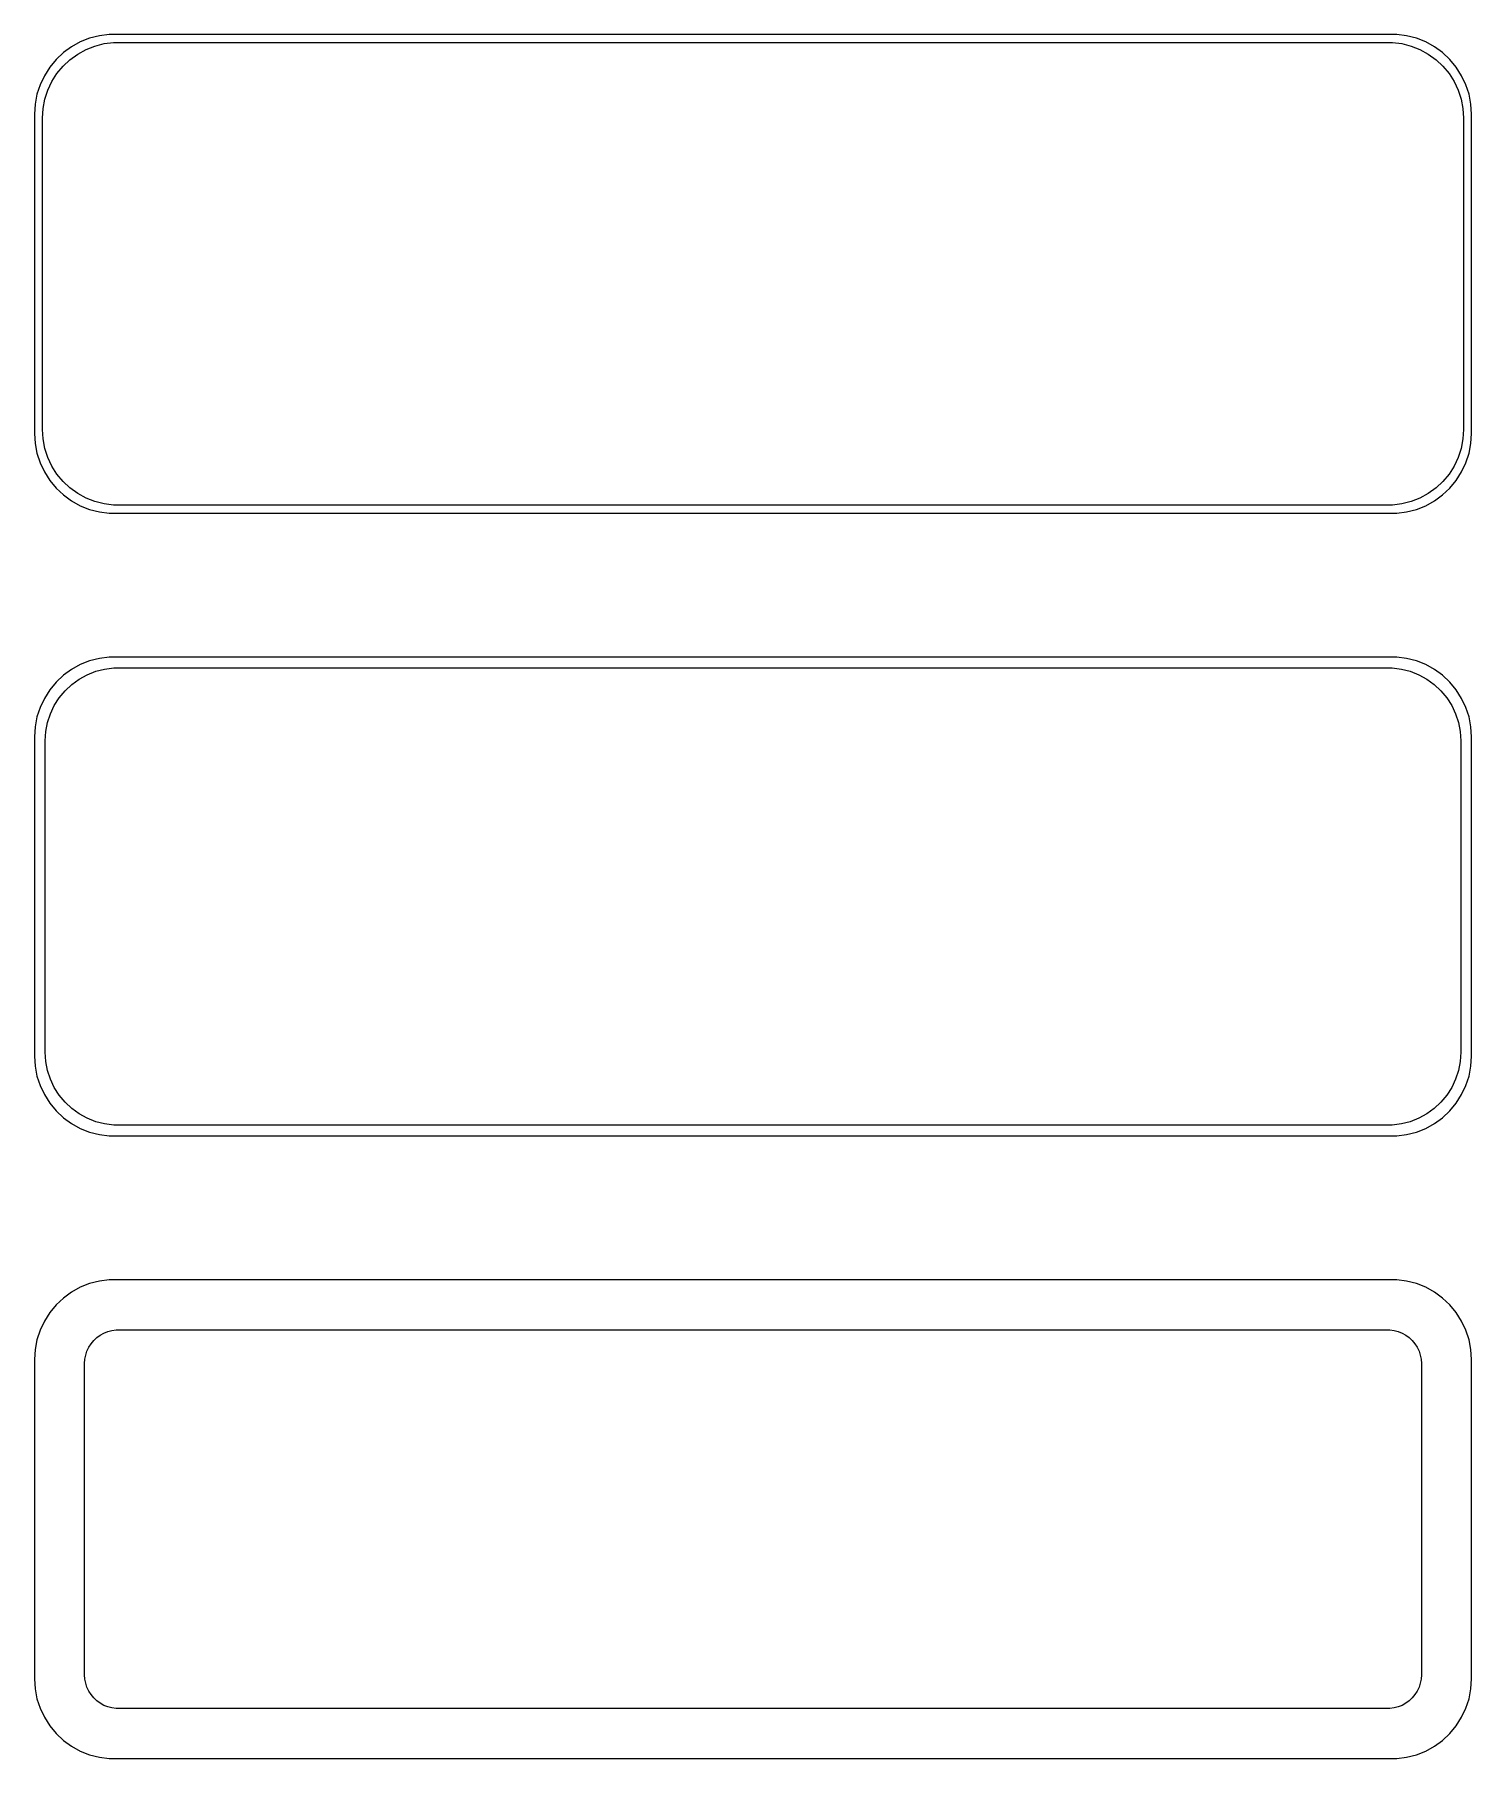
# Model space of a CAD drawing. Header units: metres. Extents: x -45 to 45, y 102 to 210.
import ezdxf

# ---------------------------------------------------------------- set-up
doc = ezdxf.new("R2010")
doc.units = ezdxf.units.M

msp = doc.modelspace()

# ---------------------------------------------------------------- linework, layer by layer
for p, q in [((-42.1289, 209.524), (-42.6791, 209.222)), ((-41.5451, 209.755), (-42.1289, 209.524)), ((-40.9369, 209.911), (-41.5451, 209.755)), ((-40.3139, 209.99), (-40.9369, 209.911)), ((-40.6401, 209.416), (-40.0482, 209.491)), ((40.3139, 209.99), (-40.3139, 209.99)), ((-40.0482, 209.491), (40.0482, 209.491)), ((40.0482, 209.491), (40.6401, 209.416)), ((40.9369, 209.911), (40.3139, 209.99)), ((41.5451, 209.755), (40.9369, 209.911)), ((42.1289, 209.524), (41.5451, 209.755)), ((42.6791, 209.222), (42.1289, 209.524)), ((-43.6448, 208.423), (-44.0451, 207.939)), ((-43.1871, 208.853), (-43.6448, 208.423)), ((-43.2126, 208.002), (-42.7778, 208.41)), ((-42.6791, 209.222), (-43.1871, 208.853)), ((-42.7778, 208.41), (-42.2952, 208.761)), ((-42.2952, 208.761), (-41.7724, 209.048)), ((-41.7724, 209.048), (-41.2178, 209.268)), ((-41.2178, 209.268), (-40.6401, 209.416)), ((40.6401, 209.416), (41.2178, 209.268)), ((41.2178, 209.268), (41.7724, 209.048)), ((41.7724, 209.048), (42.2952, 208.761)), ((42.2952, 208.761), (42.7778, 208.41)), ((43.1871, 208.853), (42.6791, 209.222)), ((42.7778, 208.41), (43.2126, 208.002)), ((43.6448, 208.423), (43.1871, 208.853)), ((44.0451, 207.939), (43.6448, 208.423)), ((-44.3815, 207.409), (-44.6489, 206.841)), ((-44.0451, 207.939), (-44.3815, 207.409)), ((-43.9124, 207.038), (-43.5928, 207.542)), ((-43.5928, 207.542), (-43.2126, 208.002)), ((43.2126, 208.002), (43.5928, 207.542)), ((43.5928, 207.542), (43.9124, 207.038)), ((44.3815, 207.409), (44.0451, 207.939)), ((44.6489, 206.841), (44.3815, 207.409)), ((-44.8429, 206.243), (-44.9606, 205.627)), ((-44.6489, 206.841), (-44.8429, 206.243)), ((-44.3508, 205.931), (-44.1664, 206.499)), ((-44.1664, 206.499), (-43.9124, 207.038)), ((43.9124, 207.038), (44.1664, 206.499)), ((44.1664, 206.499), (44.3508, 205.931)), ((44.8429, 206.243), (44.6489, 206.841)), ((44.9606, 205.627), (44.8429, 206.243)), ((-44.9606, 205.627), (-45, 205)), ((-44.5, 204.75), (-44.4625, 205.345)), ((-44.4625, 205.345), (-44.3508, 205.931)), ((44.3508, 205.931), (44.4625, 205.345)), ((44.4625, 205.345), (44.5, 204.75)), ((45, 205), (44.9606, 205.627)), ((-45, 205), (-45, 185)), ((-44.5, 185.25), (-44.5, 204.75)), ((44.5, 204.75), (44.5, 185.25)), ((45, 185), (45, 205)), ((-45, 185), (-44.9606, 184.373)), ((-44.4625, 184.655), (-44.5, 185.25)), ((-44.3508, 184.069), (-44.4625, 184.655)), ((44.4625, 184.655), (44.3508, 184.069)), ((44.5, 185.25), (44.4625, 184.655)), ((44.9606, 184.373), (45, 185)), ((-44.9606, 184.373), (-44.8429, 183.757)), ((-44.8429, 183.757), (-44.6489, 183.159)), ((-44.1664, 183.501), (-44.3508, 184.069)), ((44.3508, 184.069), (44.1664, 183.501)), ((44.6489, 183.159), (44.8429, 183.757)), ((44.8429, 183.757), (44.9606, 184.373)), ((-44.6489, 183.159), (-44.3815, 182.591)), ((-44.3815, 182.591), (-44.0451, 182.061)), ((-43.9124, 182.962), (-44.1664, 183.501)), ((-43.5928, 182.458), (-43.9124, 182.962)), ((43.9124, 182.962), (43.5928, 182.458)), ((44.1664, 183.501), (43.9124, 182.962)), ((44.0451, 182.061), (44.3815, 182.591)), ((44.3815, 182.591), (44.6489, 183.159)), ((-44.0451, 182.061), (-43.6448, 181.577)), ((-43.6448, 181.577), (-43.1871, 181.147)), ((-43.2126, 181.998), (-43.5928, 182.458)), ((-42.7778, 181.59), (-43.2126, 181.998)), ((-42.2952, 181.239), (-42.7778, 181.59)), ((42.7778, 181.59), (42.2952, 181.239)), ((43.2126, 181.998), (42.7778, 181.59)), ((43.1871, 181.147), (43.6448, 181.577)), ((43.5928, 182.458), (43.2126, 181.998)), ((43.6448, 181.577), (44.0451, 182.061)), ((-43.1871, 181.147), (-42.6791, 180.778)), ((-42.6791, 180.778), (-42.1289, 180.476)), ((-41.7724, 180.952), (-42.2952, 181.239)), ((-42.1289, 180.476), (-41.5451, 180.245)), ((-41.2178, 180.732), (-41.7724, 180.952)), ((-40.6401, 180.584), (-41.2178, 180.732)), ((-40.0482, 180.509), (-40.6401, 180.584)), ((40.0482, 180.509), (-40.0482, 180.509)), ((40.6401, 180.584), (40.0482, 180.509)), ((41.2178, 180.732), (40.6401, 180.584)), ((41.7724, 180.952), (41.2178, 180.732)), ((41.5451, 180.245), (42.1289, 180.476)), ((42.2952, 181.239), (41.7724, 180.952)), ((42.1289, 180.476), (42.6791, 180.778)), ((42.6791, 180.778), (43.1871, 181.147)), ((-41.5451, 180.245), (-40.9369, 180.089)), ((-40.9369, 180.089), (-40.3139, 180.01)), ((-40.3139, 180.01), (40.3139, 180.01)), ((40.3139, 180.01), (40.9369, 180.089)), ((40.9369, 180.089), (41.5451, 180.245)), ((-41.5451, 170.755), (-42.1289, 170.524)), ((-40.9369, 170.911), (-41.5451, 170.755)), ((-40.3139, 170.99), (-40.9369, 170.911)), ((40.3139, 170.99), (-40.3139, 170.99)), ((40.9369, 170.911), (40.3139, 170.99)), ((41.5451, 170.755), (40.9369, 170.911)), ((42.1289, 170.524), (41.5451, 170.755)), ((-43.1871, 169.853), (-43.6448, 169.423)), ((-42.6791, 170.222), (-43.1871, 169.853)), ((-42.1289, 170.524), (-42.6791, 170.222)), ((-42.6684, 169.278), (-42.2032, 169.616)), ((-42.2032, 169.616), (-41.6994, 169.893)), ((-41.6994, 169.893), (-41.1648, 170.104)), ((-41.1648, 170.104), (-40.6079, 170.247)), ((-40.6079, 170.247), (-40.0375, 170.319)), ((-40.0375, 170.319), (40.0375, 170.319)), ((40.0375, 170.319), (40.6079, 170.247)), ((40.6079, 170.247), (41.1648, 170.104)), ((41.1648, 170.104), (41.6994, 169.893)), ((41.6994, 169.893), (42.2032, 169.616)), ((42.6791, 170.222), (42.1289, 170.524)), ((42.2032, 169.616), (42.6684, 169.278)), ((43.1871, 169.853), (42.6791, 170.222)), ((43.6448, 169.423), (43.1871, 169.853)), ((-44.0451, 168.939), (-44.3815, 168.409)), ((-43.6448, 169.423), (-44.0451, 168.939)), ((-43.454, 168.441), (-43.0875, 168.884)), ((-43.0875, 168.884), (-42.6684, 169.278)), ((42.6684, 169.278), (43.0875, 168.884)), ((43.0875, 168.884), (43.454, 168.441)), ((44.0451, 168.939), (43.6448, 169.423)), ((44.3815, 168.409), (44.0451, 168.939)), ((-44.6489, 167.841), (-44.8429, 167.243)), ((-44.3815, 168.409), (-44.6489, 167.841)), ((-44.1846, 166.889), (-44.0069, 167.435)), ((-44.0069, 167.435), (-43.7621, 167.956)), ((-43.7621, 167.956), (-43.454, 168.441)), ((43.454, 168.441), (43.7621, 167.956)), ((43.7621, 167.956), (44.0069, 167.435)), ((44.0069, 167.435), (44.1846, 166.889)), ((44.6489, 167.841), (44.3815, 168.409)), ((44.8429, 167.243), (44.6489, 167.841)), ((-44.9606, 166.627), (-45, 166)), ((-44.8429, 167.243), (-44.9606, 166.627)), ((-44.3284, 165.75), (-44.2923, 166.324)), ((-44.2923, 166.324), (-44.1846, 166.889)), ((44.1846, 166.889), (44.2923, 166.324)), ((44.2923, 166.324), (44.3284, 165.75)), ((44.9606, 166.627), (44.8429, 167.243)), ((45, 166), (44.9606, 166.627)), ((-45, 166), (-45, 146)), ((-44.3284, 146.25), (-44.3284, 165.75)), ((44.3284, 165.75), (44.3284, 146.25)), ((45, 146), (45, 166)), ((-45, 146), (-44.9606, 145.373)), ((-44.2923, 145.676), (-44.3284, 146.25)), ((44.3284, 146.25), (44.2923, 145.676)), ((44.9606, 145.373), (45, 146)), ((-44.9606, 145.373), (-44.8429, 144.757)), ((-44.8429, 144.757), (-44.6489, 144.159)), ((-44.1846, 145.111), (-44.2923, 145.676)), ((-44.0069, 144.565), (-44.1846, 145.111)), ((44.1846, 145.111), (44.0069, 144.565)), ((44.2923, 145.676), (44.1846, 145.111)), ((44.6489, 144.159), (44.8429, 144.757)), ((44.8429, 144.757), (44.9606, 145.373)), ((-44.6489, 144.159), (-44.3815, 143.591)), ((-43.7621, 144.044), (-44.0069, 144.565)), ((-43.454, 143.559), (-43.7621, 144.044)), ((43.7621, 144.044), (43.454, 143.559)), ((44.0069, 144.565), (43.7621, 144.044)), ((44.3815, 143.591), (44.6489, 144.159)), ((-44.3815, 143.591), (-44.0451, 143.061)), ((-44.0451, 143.061), (-43.6448, 142.577)), ((-43.6448, 142.577), (-43.1871, 142.147)), ((-43.0875, 143.116), (-43.454, 143.559)), ((-42.6684, 142.722), (-43.0875, 143.116)), ((-42.2032, 142.384), (-42.6684, 142.722)), ((42.6684, 142.722), (42.2032, 142.384)), ((43.0875, 143.116), (42.6684, 142.722)), ((43.454, 143.559), (43.0875, 143.116)), ((43.1871, 142.147), (43.6448, 142.577)), ((43.6448, 142.577), (44.0451, 143.061)), ((44.0451, 143.061), (44.3815, 143.591)), ((-43.1871, 142.147), (-42.6791, 141.778)), ((-42.6791, 141.778), (-42.1289, 141.476)), ((-41.6994, 142.107), (-42.2032, 142.384)), ((-42.1289, 141.476), (-41.5451, 141.245)), ((-41.1648, 141.896), (-41.6994, 142.107)), ((-40.6079, 141.753), (-41.1648, 141.896)), ((-40.0375, 141.681), (-40.6079, 141.753)), ((40.0375, 141.681), (-40.0375, 141.681)), ((40.6079, 141.753), (40.0375, 141.681)), ((41.1648, 141.896), (40.6079, 141.753)), ((41.6994, 142.107), (41.1648, 141.896)), ((41.5451, 141.245), (42.1289, 141.476)), ((42.2032, 142.384), (41.6994, 142.107)), ((42.1289, 141.476), (42.6791, 141.778)), ((42.6791, 141.778), (43.1871, 142.147)), ((-41.5451, 141.245), (-40.9369, 141.089)), ((-40.9369, 141.089), (-40.3139, 141.01)), ((-40.3139, 141.01), (40.3139, 141.01)), ((40.3139, 141.01), (40.9369, 141.089)), ((40.9369, 141.089), (41.5451, 141.245)), ((-41.5451, 131.755), (-42.1289, 131.524)), ((-40.9369, 131.911), (-41.5451, 131.755)), ((-40.3139, 131.99), (-40.9369, 131.911)), ((40.3139, 131.99), (-40.3139, 131.99)), ((40.9369, 131.911), (40.3139, 131.99)), ((41.5451, 131.755), (40.9369, 131.911)), ((42.1289, 131.524), (41.5451, 131.755)), ((-43.1871, 130.853), (-43.6448, 130.423)), ((-42.6791, 131.222), (-43.1871, 130.853)), ((-42.1289, 131.524), (-42.6791, 131.222)), ((42.6791, 131.222), (42.1289, 131.524)), ((43.1871, 130.853), (42.6791, 131.222)), ((43.6448, 130.423), (43.1871, 130.853)), ((-44.0451, 129.939), (-44.3815, 129.409)), ((-43.6448, 130.423), (-44.0451, 129.939)), ((44.0451, 129.939), (43.6448, 130.423)), ((44.3815, 129.409), (44.0451, 129.939)), ((-44.6489, 128.841), (-44.8429, 128.243)), ((-44.3815, 129.409), (-44.6489, 128.841)), ((-41.0947, 128.375), (-40.8804, 128.531)), ((-40.8804, 128.531), (-40.6482, 128.659)), ((-40.6482, 128.659), (-40.4019, 128.756)), ((-40.4019, 128.756), (-40.1453, 128.822)), ((-40.1453, 128.822), (-39.8825, 128.855)), ((-39.8825, 128.855), (39.8825, 128.855)), ((39.8825, 128.855), (40.1453, 128.822)), ((40.1453, 128.822), (40.4019, 128.756)), ((40.4019, 128.756), (40.6482, 128.659)), ((40.6482, 128.659), (40.8804, 128.531)), ((40.8804, 128.531), (41.0947, 128.375)), ((44.6489, 128.841), (44.3815, 129.409)), ((44.8429, 128.243), (44.6489, 128.841)), ((-44.9606, 127.627), (-45, 127)), ((-44.8429, 128.243), (-44.9606, 127.627)), ((-41.7934, 127.275), (-41.7115, 127.527)), ((-41.7115, 127.527), (-41.5987, 127.766)), ((-41.5987, 127.766), (-41.4567, 127.99)), ((-41.4567, 127.99), (-41.2879, 128.194)), ((-41.2879, 128.194), (-41.0947, 128.375)), ((41.0947, 128.375), (41.2879, 128.194)), ((41.2879, 128.194), (41.4567, 127.99)), ((41.4567, 127.99), (41.5987, 127.766)), ((41.5987, 127.766), (41.7115, 127.527)), ((41.7115, 127.527), (41.7934, 127.275)), ((44.9606, 127.627), (44.8429, 128.243)), ((45, 127), (44.9606, 127.627)), ((-45, 127), (-45, 107)), ((-41.8596, 126.75), (-41.843, 127.014)), ((-41.8596, 107.25), (-41.8596, 126.75)), ((-41.843, 127.014), (-41.7934, 127.275)), ((41.7934, 127.275), (41.843, 127.014)), ((41.843, 127.014), (41.8596, 126.75)), ((41.8596, 126.75), (41.8596, 107.25)), ((45, 107), (45, 127)), ((-45, 107), (-44.9606, 106.373)), ((-41.843, 106.986), (-41.8596, 107.25)), ((-41.7934, 106.725), (-41.843, 106.986)), ((41.843, 106.986), (41.7934, 106.725)), ((41.8596, 107.25), (41.843, 106.986)), ((44.9606, 106.373), (45, 107)), ((-44.9606, 106.373), (-44.8429, 105.757)), ((-41.7115, 106.473), (-41.7934, 106.725)), ((-41.5987, 106.234), (-41.7115, 106.473)), ((-41.4567, 106.01), (-41.5987, 106.234)), ((-41.2879, 105.806), (-41.4567, 106.01)), ((41.4567, 106.01), (41.2879, 105.806)), ((41.5987, 106.234), (41.4567, 106.01)), ((41.7115, 106.473), (41.5987, 106.234)), ((41.7934, 106.725), (41.7115, 106.473)), ((44.8429, 105.757), (44.9606, 106.373)), ((-44.8429, 105.757), (-44.6489, 105.159)), ((-44.6489, 105.159), (-44.3815, 104.591)), ((-41.0947, 105.625), (-41.2879, 105.806)), ((-40.8804, 105.469), (-41.0947, 105.625)), ((-40.6482, 105.341), (-40.8804, 105.469)), ((-40.4019, 105.244), (-40.6482, 105.341)), ((-40.1453, 105.178), (-40.4019, 105.244)), ((-39.8825, 105.145), (-40.1453, 105.178)), ((39.8825, 105.145), (-39.8825, 105.145)), ((40.1453, 105.178), (39.8825, 105.145)), ((40.4019, 105.244), (40.1453, 105.178)), ((40.6482, 105.341), (40.4019, 105.244)), ((40.8804, 105.469), (40.6482, 105.341)), ((41.0947, 105.625), (40.8804, 105.469)), ((41.2879, 105.806), (41.0947, 105.625)), ((44.3815, 104.591), (44.6489, 105.159)), ((44.6489, 105.159), (44.8429, 105.757)), ((-44.3815, 104.591), (-44.0451, 104.061)), ((-44.0451, 104.061), (-43.6448, 103.577)), ((43.6448, 103.577), (44.0451, 104.061)), ((44.0451, 104.061), (44.3815, 104.591)), ((-43.6448, 103.577), (-43.1871, 103.147)), ((-43.1871, 103.147), (-42.6791, 102.778)), ((-42.6791, 102.778), (-42.1289, 102.476)), ((42.1289, 102.476), (42.6791, 102.778)), ((42.6791, 102.778), (43.1871, 103.147)), ((43.1871, 103.147), (43.6448, 103.577)), ((-42.1289, 102.476), (-41.5451, 102.245)), ((-41.5451, 102.245), (-40.9369, 102.089)), ((-40.9369, 102.089), (-40.3139, 102.01)), ((-40.3139, 102.01), (40.3139, 102.01)), ((40.3139, 102.01), (40.9369, 102.089)), ((40.9369, 102.089), (41.5451, 102.245)), ((41.5451, 102.245), (42.1289, 102.476))]:
    msp.add_line(p, q)

doc.saveas('drawing.dxf')
